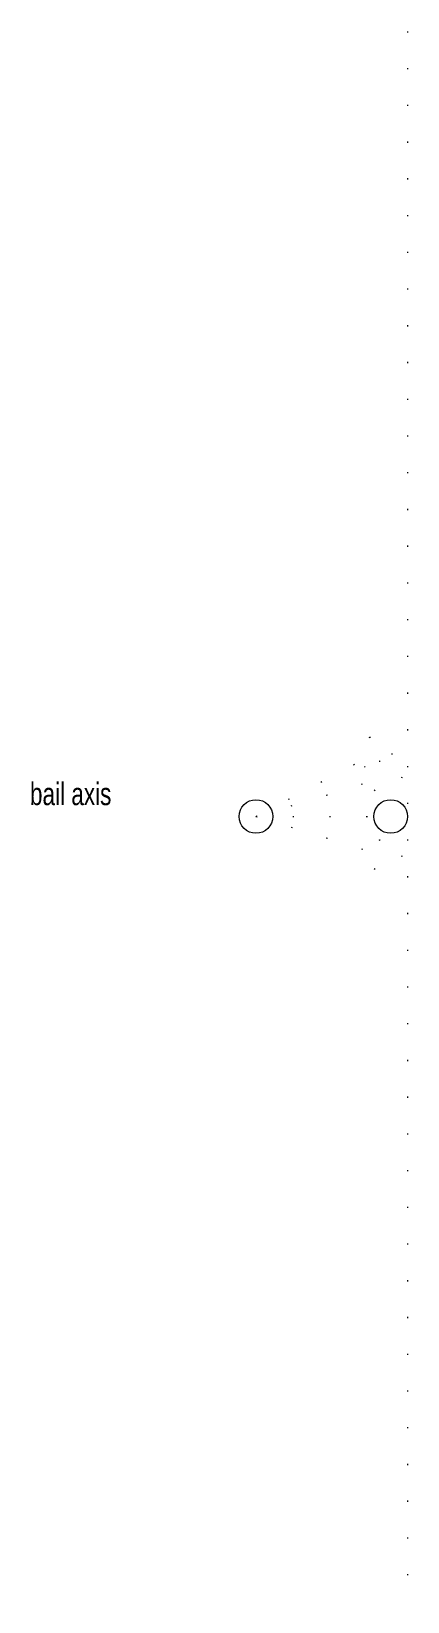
# Model space of a CAD drawing. Header units: millimetres. Extents: x 167 to 200, y -10 to 130.
import ezdxf

# ---------------------------------------------------------------- set-up
doc = ezdxf.new("R2010")
doc.units = ezdxf.units.MM
doc.linetypes.add('DOT2', pattern=[3.175, 0, -3.175])
for name, color, linetype, lineweight, true_color in [('annotation', 4, 'CONTINUOUS', 0, 0x00ffff), ('bail wheel', 7, 'CONTINUOUS', 0, 0x000000), ('skeleton', 1, 'DOT2', 0, 0xff0000)]:
    doc.layers.add(name, color=color, linetype=linetype, lineweight=lineweight, true_color=true_color)
doc.styles.get("Standard").update_dxf_attribs({"font": 'txt', "width": 0.75})

msp = doc.modelspace()

# ---------------------------------------------------------------- linework, layer by layer
at = {"layer": 'bail wheel'}
for centre in [(186.5, 60), (198.5, 60)]:
    msp.add_circle(centre, 1.5, dxfattribs=at)
at = {"layer": 'skeleton'}
for p, q in [((200, 130), (200, -10)), ((186.5, 60), (197.1, 65.63)), ((186.5, 60), (197.98, 63.51)), ((186.5, 60), (198.5, 60)), ((186.5, 60), (197.98, 56.49))]:
    msp.add_line(p, q, dxfattribs=at)
for centre in [(197.1, 65.63), (197.98, 63.51), (197.98, 56.49)]:
    msp.add_circle(centre, 1.5, dxfattribs=at)

# ---------------------------------------------------------------- texts
at = {"layer": 'annotation', "insert": (170, 62), "char_height": 2, "width": 100, "attachment_point": 5}
msp.add_mtext('bail\\~axis', dxfattribs=at)

doc.saveas('drawing.dxf')
